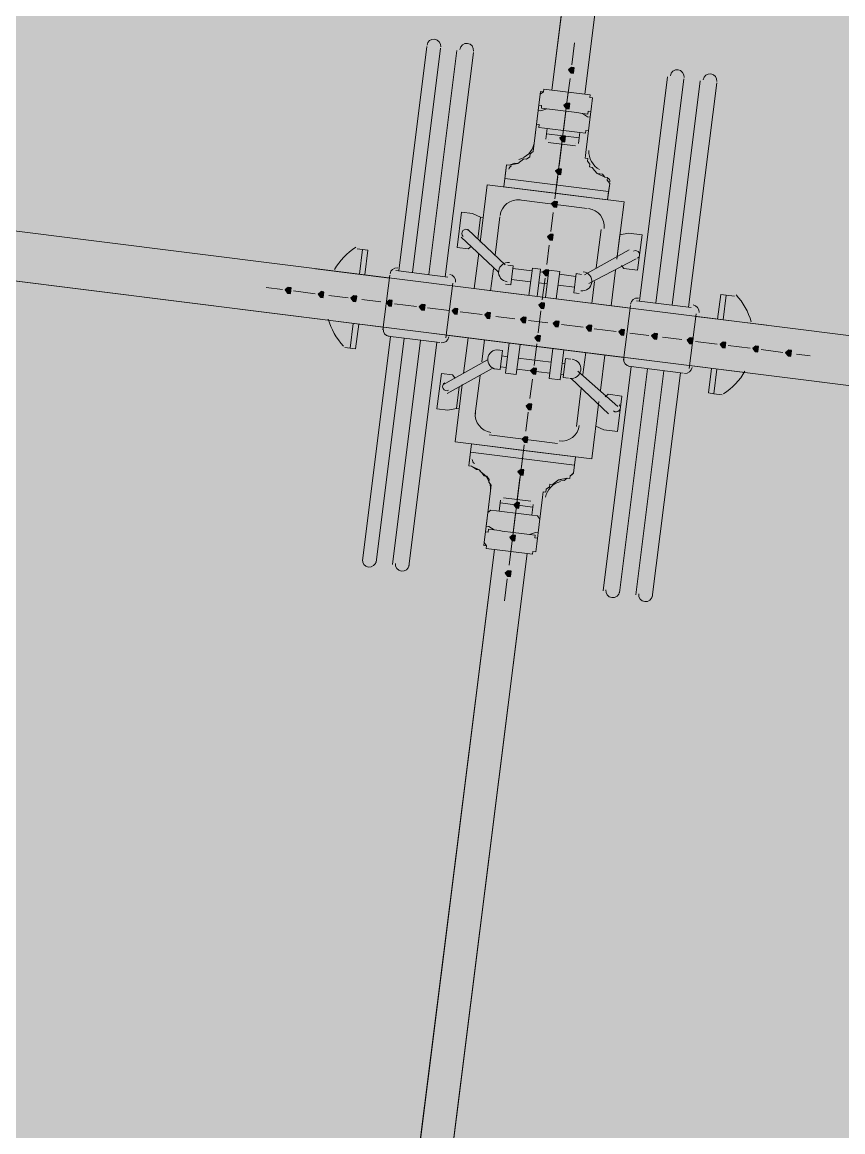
# Model space of a CAD drawing. Header units: metres. Extents: x -4 to 509425, y 7549 to 4732445.
# Drawn here: x 475979.453 to 475981.974, y 4719767.517 to 4719770.926 of the extents above; entities that cross this region are included whole.
import ezdxf

# ---------------------------------------------------------------- set-up
doc = ezdxf.new("R2010")
doc.units = ezdxf.units.M
doc.header["$LTSCALE"] = 0.01
doc.header["$MEASUREMENT"] = 0
doc.layers.get('0').update_dxf_attribs({"lineweight": 0})
doc.layers.add('_SUBESTACIÓN', color=1, linetype='Continuous')
doc.layers.add('SUBESTACION LA VID', color=253, linetype='Continuous')

# ---------------------------------------------------------------- blocks, each defined once
blk = doc.blocks.new('A$Cfff6051d')
at = {"layer": 'SUBESTACION LA VID', "transparency": 33554687}
h = blk.add_hatch(color=256, dxfattribs=at)
h.dxf.hatch_style = 2
h.paths.add_polyline_path([(475981.148, 4719770.7772), (475981.149, 4719770.7856), (475981.1406, 4719770.7867), (475981.1312, 4719770.7793), (475981.1385, 4719770.7699), (475981.1469, 4719770.7688)])
h = blk.add_hatch(color=256, dxfattribs=at)
h.dxf.hatch_style = 2
h.paths.add_polyline_path([(475981.1343, 4719770.668), (475981.1353, 4719770.6764), (475981.1269, 4719770.6774), (475981.1175, 4719770.6701), (475981.1248, 4719770.6606), (475981.1332, 4719770.6596)])
h = blk.add_hatch(color=256, dxfattribs=at)
h.dxf.hatch_style = 2
h.paths.add_polyline_path([(475981.1216, 4719770.5672), (475981.1227, 4719770.5756), (475981.1143, 4719770.5766), (475981.1048, 4719770.5693), (475981.1122, 4719770.5598), (475981.1206, 4719770.5588)])
h = blk.add_hatch(color=256, dxfattribs=at)
h.dxf.hatch_style = 2
h.paths.add_polyline_path([(475981.109, 4719770.4664), (475981.11, 4719770.4748), (475981.1016, 4719770.4758), (475981.0922, 4719770.4685), (475981.0995, 4719770.459), (475981.1079, 4719770.458)])
h = blk.add_hatch(color=256, dxfattribs=at)
h.dxf.hatch_style = 2
h.paths.add_polyline_path([(475981.0964, 4719770.3656), (475981.0974, 4719770.374), (475981.089, 4719770.375), (475981.0796, 4719770.3677), (475981.0869, 4719770.3582), (475981.0953, 4719770.3572)])
h = blk.add_hatch(color=256, dxfattribs=at)
h.dxf.hatch_style = 2
h.paths.add_polyline_path([(475981.0837, 4719770.2648), (475981.0848, 4719770.2732), (475981.0764, 4719770.2742), (475981.0669, 4719770.2669), (475981.0743, 4719770.2574), (475981.0827, 4719770.2564)])
h = blk.add_hatch(color=256, dxfattribs=at)
h.dxf.hatch_style = 2
h.paths.add_polyline_path([(475981.07, 4719770.1556), (475981.0711, 4719770.164), (475981.0627, 4719770.165), (475981.0532, 4719770.1577), (475981.0606, 4719770.1482), (475981.069, 4719770.1472)])
h = blk.add_hatch(color=256, dxfattribs=at)
h.dxf.hatch_style = 2
h.paths.add_polyline_path([(475980.2782, 4719770.1013), (475980.2793, 4719770.1097), (475980.2709, 4719770.1107), (475980.2614, 4719770.1034), (475980.2688, 4719770.0939), (475980.2772, 4719770.0929)])
h = blk.add_hatch(color=256, dxfattribs=at)
h.dxf.hatch_style = 2
h.paths.add_polyline_path([(475980.379, 4719770.0886), (475980.3801, 4719770.097), (475980.3717, 4719770.0981), (475980.3622, 4719770.0907), (475980.3696, 4719770.0813), (475980.378, 4719770.0802)])
h = blk.add_hatch(color=256, dxfattribs=at)
h.dxf.hatch_style = 2
h.paths.add_polyline_path([(475980.4799, 4719770.076), (475980.4809, 4719770.0844), (475980.4725, 4719770.0854), (475980.4631, 4719770.0781), (475980.4704, 4719770.0686), (475980.4788, 4719770.0676)])
h = blk.add_hatch(color=256, dxfattribs=at)
h.dxf.hatch_style = 2
h.paths.add_polyline_path([(475980.5891, 4719770.0623), (475980.5901, 4719770.0707), (475980.5817, 4719770.0717), (475980.5723, 4719770.0644), (475980.5796, 4719770.0549), (475980.588, 4719770.0539)])
h = blk.add_hatch(color=256, dxfattribs=at)
h.dxf.hatch_style = 2
h.paths.add_polyline_path([(475980.6899, 4719770.0497), (475980.6909, 4719770.0581), (475980.6825, 4719770.0591), (475980.6731, 4719770.0518), (475980.6804, 4719770.0423), (475980.6888, 4719770.0413)])
h = blk.add_hatch(color=256, dxfattribs=at)
h.dxf.hatch_style = 2
h.paths.add_polyline_path([(475980.7907, 4719770.037), (475980.7917, 4719770.0454), (475980.7833, 4719770.0465), (475980.7739, 4719770.0391), (475980.7812, 4719770.0297), (475980.7896, 4719770.0286)])
h = blk.add_hatch(color=256, dxfattribs=at)
h.dxf.hatch_style = 2
h.paths.add_polyline_path([(475981.0574, 4719770.0548), (475981.0584, 4719770.0632), (475981.05, 4719770.0642), (475981.0406, 4719770.0569), (475981.0479, 4719770.0474), (475981.0563, 4719770.0464)])
h = blk.add_hatch(color=256, dxfattribs=at)
h.dxf.hatch_style = 2
h.paths.add_polyline_path([(475980.8915, 4719770.0244), (475980.8925, 4719770.0328), (475980.8841, 4719770.0338), (475980.8747, 4719770.0265), (475980.882, 4719770.017), (475980.8904, 4719770.016)])
h = blk.add_hatch(color=256, dxfattribs=at)
h.dxf.hatch_style = 2
h.paths.add_polyline_path([(475981.0007, 4719770.0107), (475981.0017, 4719770.0191), (475980.9933, 4719770.0201), (475980.9839, 4719770.0128), (475980.9912, 4719770.0033), (475980.9996, 4719770.0023)])
h = blk.add_hatch(color=256, dxfattribs=at)
h.dxf.hatch_style = 2
h.paths.add_polyline_path([(475981.1015, 4719769.9981), (475981.1025, 4719770.0065), (475981.0941, 4719770.0075), (475981.0847, 4719770.0002), (475981.092, 4719769.9907), (475981.1004, 4719769.9897)])
h = blk.add_hatch(color=256, dxfattribs=at)
h.dxf.hatch_style = 2
h.paths.add_polyline_path([(475981.2023, 4719769.9854), (475981.2033, 4719769.9938), (475981.1949, 4719769.9949), (475981.1855, 4719769.9875), (475981.1928, 4719769.9781), (475981.2012, 4719769.977)])
h = blk.add_hatch(color=256, dxfattribs=at)
h.dxf.hatch_style = 2
h.paths.add_polyline_path([(475981.3031, 4719769.9728), (475981.3041, 4719769.9812), (475981.2957, 4719769.9822), (475981.2863, 4719769.9749), (475981.2936, 4719769.9654), (475981.302, 4719769.9644)])
h = blk.add_hatch(color=256, dxfattribs=at)
h.dxf.hatch_style = 2
h.paths.add_polyline_path([(475981.4039, 4719769.9601), (475981.4049, 4719769.9685), (475981.3965, 4719769.9696), (475981.3871, 4719769.9622), (475981.3944, 4719769.9528), (475981.4028, 4719769.9517)])
h = blk.add_hatch(color=256, dxfattribs=at)
h.dxf.hatch_style = 2
h.paths.add_polyline_path([(475981.0448, 4719769.954), (475981.0458, 4719769.9624), (475981.0374, 4719769.9634), (475981.028, 4719769.9561), (475981.0353, 4719769.9466), (475981.0437, 4719769.9456)])
h = blk.add_hatch(color=256, dxfattribs=at)
h.dxf.hatch_style = 2
h.paths.add_polyline_path([(475981.5131, 4719769.9464), (475981.5141, 4719769.9548), (475981.5057, 4719769.9559), (475981.4963, 4719769.9486), (475981.5036, 4719769.9391), (475981.512, 4719769.938)])
h = blk.add_hatch(color=256, dxfattribs=at)
h.dxf.hatch_style = 2
h.paths.add_polyline_path([(475981.6139, 4719769.9338), (475981.6149, 4719769.9422), (475981.6065, 4719769.9433), (475981.5971, 4719769.9359), (475981.6044, 4719769.9265), (475981.6128, 4719769.9254)])
h = blk.add_hatch(color=256, dxfattribs=at)
h.dxf.hatch_style = 2
h.paths.add_polyline_path([(475981.7147, 4719769.9212), (475981.7158, 4719769.9296), (475981.7074, 4719769.9306), (475981.6979, 4719769.9233), (475981.7052, 4719769.9138), (475981.7136, 4719769.9128)])
h = blk.add_hatch(color=256, dxfattribs=at)
h.dxf.hatch_style = 2
h.paths.add_polyline_path([(475981.8155, 4719769.9085), (475981.8166, 4719769.9169), (475981.8082, 4719769.918), (475981.7987, 4719769.9106), (475981.8061, 4719769.9012), (475981.8145, 4719769.9001)])
h = blk.add_hatch(color=256, dxfattribs=at)
h.dxf.hatch_style = 2
h.paths.add_polyline_path([(475981.0321, 4719769.8532), (475981.0332, 4719769.8616), (475981.0248, 4719769.8626), (475981.0153, 4719769.8553), (475981.0227, 4719769.8458), (475981.0311, 4719769.8448)])
h = blk.add_hatch(color=256, dxfattribs=at)
h.dxf.hatch_style = 2
h.paths.add_polyline_path([(475981.0184, 4719769.744), (475981.0195, 4719769.7524), (475981.0111, 4719769.7534), (475981.0016, 4719769.7461), (475981.009, 4719769.7366), (475981.0174, 4719769.7356)])
h = blk.add_hatch(color=256, dxfattribs=at)
h.dxf.hatch_style = 2
h.paths.add_polyline_path([(475981.0058, 4719769.6432), (475981.0068, 4719769.6516), (475980.9984, 4719769.6526), (475980.989, 4719769.6453), (475980.9963, 4719769.6358), (475981.0047, 4719769.6348)])
h = blk.add_hatch(color=256, dxfattribs=at)
h.dxf.hatch_style = 2
h.paths.add_polyline_path([(475980.9932, 4719769.5424), (475980.9942, 4719769.5508), (475980.9858, 4719769.5518), (475980.9764, 4719769.5445), (475980.9837, 4719769.535), (475980.9921, 4719769.534)])
h = blk.add_hatch(color=256, dxfattribs=at)
h.dxf.hatch_style = 2
h.paths.add_polyline_path([(475980.9805, 4719769.4415), (475980.9816, 4719769.4499), (475980.9732, 4719769.451), (475980.9637, 4719769.4437), (475980.9711, 4719769.4342), (475980.9795, 4719769.4331)])
h = blk.add_hatch(color=256, dxfattribs=at)
h.dxf.hatch_style = 2
h.paths.add_polyline_path([(475980.9679, 4719769.3407), (475980.9689, 4719769.3491), (475980.9605, 4719769.3502), (475980.9511, 4719769.3429), (475980.9584, 4719769.3334), (475980.9668, 4719769.3323)])
h = blk.add_hatch(color=256, dxfattribs=at)
h.dxf.hatch_style = 2
h.paths.add_polyline_path([(475980.9542, 4719769.2315), (475980.9552, 4719769.2399), (475980.9468, 4719769.241), (475980.9374, 4719769.2336), (475980.9447, 4719769.2242), (475980.9531, 4719769.2231)])
at = {"layer": 'SUBESTACION LA VID', "lineweight": 15}
for p, q in [((475981.3777, 4719773.0863), (475981.0807, 4719770.7174)), ((475981.4785, 4719773.0736), (475981.1815, 4719770.7047)), ((475981.1501, 4719770.8623), (475981.1417, 4719770.7951)), ((475980.6965, 4719770.8509), (475980.6101, 4719770.162)), ((475980.6521, 4719770.1568), (475980.7385, 4719770.8456)), ((475980.7889, 4719770.8393), (475980.7025, 4719770.1505)), ((475980.7529, 4719770.1441), (475980.8393, 4719770.833)), ((475981.1364, 4719770.7531), (475981.129, 4719770.6942)), ((475981.3493, 4719770.0694), (475981.4357, 4719770.7582)), ((475981.4861, 4719770.7519), (475981.3997, 4719770.0631)), ((475981.4501, 4719770.0567), (475981.5365, 4719770.7456)), ((475981.5869, 4719770.7392), (475981.5005, 4719770.0504)), ((475981.0429, 4719770.688), (475981.0355, 4719770.6292)), ((475981.1238, 4719770.6522), (475981.1164, 4719770.5934)), ((475981.1952, 4719770.6092), (475981.2025, 4719770.668)), ((475981.025, 4719770.5452), (475981.0355, 4719770.6292)), ((475981.0618, 4719770.5662), (475981.0639, 4719770.583)), ((475981.1952, 4719770.6092), (475981.1846, 4719770.5252)), ((475981.1531, 4719770.5462), (475981.0691, 4719770.5567)), ((475981.0702, 4719770.5651), (475981.0702, 4719770.5651)), ((475981.1111, 4719770.5514), (475981.1027, 4719770.4842)), ((475981.1542, 4719770.5546), (475981.1542, 4719770.5546)), ((475981.1647, 4719770.5703), (475981.1626, 4719770.5535)), ((476073.0778, 4719758.5438), (475977.8264, 4719770.4854)), ((475980.9494, 4719770.4864), (475980.9756, 4719770.4916)), ((475981.2549, 4719770.4054), (475980.9357, 4719770.4454)), ((475981.0985, 4719770.4506), (475981.0901, 4719770.3834)), ((475981.2193, 4719770.4611), (475981.2434, 4719770.4495)), ((475980.86, 4719770.2502), (475980.8822, 4719770.4266)), ((475981.3022, 4719770.3739), (475980.8822, 4719770.4266)), ((475981.1888, 4719770.354), (475980.9788, 4719770.3803)), ((475981.2801, 4719770.1975), (475981.3022, 4719770.3739)), ((476073.0589, 4719758.3926), (475977.8075, 4719770.3342)), ((475980.9062, 4719770.2102), (475980.921, 4719770.3278)), ((475981.0848, 4719770.3414), (475981.0774, 4719770.2826)), ((475980.8223, 4719770.289), (475980.9367, 4719770.1808)), ((475981.217, 4719770.1713), (475981.2318, 4719770.2889)), ((475980.8023, 4719770.2659), (475980.9167, 4719770.1577)), ((475980.482, 4719770.2293), (475980.4988, 4719770.2272)), ((475980.8421, 4719770.1074), (475980.8558, 4719770.2166)), ((475981.0722, 4719770.2406), (475981.0648, 4719770.1818)), ((475981.3179, 4719770.2269), (475981.1803, 4719770.1503)), ((475981.3399, 4719770.1985), (475981.1939, 4719770.123)), ((475980.5817, 4719770.14), (475980.3549, 4719770.1684)), ((475980.5617, 4719769.9804), (475980.5828, 4719770.1484)), ((475980.7613, 4719770.1431), (475980.6017, 4719770.1631)), ((475980.8925, 4719770.101), (475980.901, 4719770.1682)), ((475981.0196, 4719770.1619), (475980.9608, 4719770.1693)), ((475981.0101, 4719770.0863), (475981.0207, 4719770.1703)), ((475981.0459, 4719770.1671), (475981.0207, 4719770.1703)), ((475981.0354, 4719770.0831), (475981.0459, 4719770.1671)), ((475981.07, 4719770.1556), (475981.0448, 4719770.1587)), ((475981.0595, 4719770.1398), (475981.0511, 4719770.0726)), ((475981.0606, 4719770.08), (475981.0711, 4719770.164)), ((475981.1047, 4719770.1598), (475981.0711, 4719770.164)), ((475981.0942, 4719770.0758), (475981.1047, 4719770.1598)), ((475981.154, 4719770.145), (475981.1036, 4719770.1514)), ((475981.1719, 4719770.1513), (475981.1551, 4719770.1534)), ((475981.2622, 4719770.0547), (475981.2759, 4719770.1639)), ((475980.253, 4719770.1044), (475980.2026, 4719770.1107)), ((475980.776, 4719770.1242), (475980.7549, 4719769.9562)), ((475981.321, 4719770.0473), (475980.7749, 4719770.1158)), ((475981.0154, 4719770.1283), (475980.9566, 4719770.1357)), ((475981.0658, 4719770.122), (475981.0406, 4719770.1251)), ((475981.1498, 4719770.1114), (475981.0994, 4719770.1178)), ((475981.2034, 4719770.0621), (475981.2118, 4719770.1293)), ((475980.3538, 4719770.0918), (475980.2866, 4719770.1002)), ((475980.4547, 4719770.0791), (475980.3958, 4719770.0865)), ((475980.5555, 4719770.0665), (475980.4967, 4719770.0739)), ((475981.3409, 4719770.0704), (475981.5089, 4719770.0494)), ((475981.6413, 4719770.084), (475981.6161, 4719770.0871)), ((475980.6647, 4719770.0528), (475980.5975, 4719770.0612)), ((475980.7655, 4719770.0402), (475980.6983, 4719770.0486)), ((475981.0469, 4719770.039), (475981.0385, 4719769.9718)), ((475981.322, 4719770.0557), (475981.301, 4719769.8877)), ((475980.5628, 4719769.9888), (475980.336, 4719770.0172)), ((475980.8663, 4719770.0275), (475980.7991, 4719770.036)), ((475980.9671, 4719770.0149), (475980.9083, 4719770.0223)), ((475981.0679, 4719770.0023), (475981.0091, 4719770.0096)), ((475981.5026, 4719769.8624), (475981.5236, 4719770.0304)), ((475981.5226, 4719770.022), (475981.741, 4719769.9947)), ((475980.4777, 4719769.9227), (475980.4872, 4719769.9983)), ((475981.1771, 4719769.9886), (475981.1099, 4719769.997)), ((475981.2779, 4719769.9759), (475981.2107, 4719769.9844)), ((475981.3787, 4719769.9633), (475981.3199, 4719769.9707)), ((475980.4985, 4719769.2716), (475980.5848, 4719769.9604)), ((475980.6268, 4719769.9552), (475980.5405, 4719769.2663)), ((475980.736, 4719769.9415), (475980.5764, 4719769.9615)), ((475980.5909, 4719769.26), (475980.6772, 4719769.9489)), ((475980.7276, 4719769.9425), (475980.6413, 4719769.2537)), ((475981.302, 4719769.8961), (475980.756, 4719769.9646)), ((475980.8095, 4719769.8469), (475980.8232, 4719769.9562)), ((475980.8652, 4719769.8826), (475980.8736, 4719769.9498)), ((475980.9492, 4719769.9404), (475980.9376, 4719769.8479)), ((475980.9828, 4719769.9361), (475980.9712, 4719769.8437)), ((475981.0342, 4719769.9382), (475981.0258, 4719769.871)), ((475981.4795, 4719769.9507), (475981.4207, 4719769.958)), ((475981.5887, 4719769.937), (475981.5215, 4719769.9454)), ((475980.4609, 4719769.9248), (475980.4441, 4719769.9269)), ((475980.9439, 4719769.8983), (475980.9271, 4719769.9005)), ((475981.0836, 4719769.9235), (475981.072, 4719769.8311)), ((475981.1172, 4719769.9193), (475981.1056, 4719769.8269)), ((475981.176, 4719769.8437), (475981.1844, 4719769.9109)), ((475981.2295, 4719769.7943), (475981.2432, 4719769.9035)), ((475981.6895, 4719769.9243), (475981.6223, 4719769.9328)), ((475981.7903, 4719769.9117), (475981.7231, 4719769.9201)), ((475981.8743, 4719769.9012), (475981.8323, 4719769.9064)), ((475980.7454, 4719769.8123), (475980.883, 4719769.8889)), ((475980.9397, 4719769.8647), (475980.9229, 4719769.8669)), ((475981.0783, 4719769.8815), (475980.9775, 4719769.8941)), ((475981.1203, 4719769.8762), (475981.1119, 4719769.8773)), ((475981.324, 4719769.8678), (475981.2377, 4719769.1789)), ((475981.3156, 4719769.8688), (475981.4837, 4719769.8478)), ((475981.5036, 4719769.8708), (475981.722, 4719769.8435)), ((475980.7591, 4719769.785), (475980.8967, 4719769.8616)), ((475980.8452, 4719769.723), (475980.8599, 4719769.8406)), ((475980.9712, 4719769.8437), (475980.9376, 4719769.8479)), ((475981.0741, 4719769.8479), (475980.9733, 4719769.8605)), ((475981.1161, 4719769.8426), (475981.1077, 4719769.8437)), ((475981.1319, 4719769.8321), (475981.1151, 4719769.8342)), ((475981.283, 4719769.7449), (475981.1602, 4719769.8542)), ((475981.2881, 4719769.1726), (475981.3745, 4719769.8614)), ((475981.4249, 4719769.8551), (475981.3385, 4719769.1663)), ((475981.3889, 4719769.16), (475981.4753, 4719769.8488)), ((475981.5613, 4719769.7868), (475981.5708, 4719769.8624)), ((475980.7832, 4719769.6369), (475980.8053, 4719769.8133)), ((475981.0206, 4719769.829), (475981.0132, 4719769.7702)), ((475981.1056, 4719769.8269), (475981.072, 4719769.8311)), ((475981.2547, 4719769.7229), (475981.1403, 4719769.8311)), ((475981.156, 4719769.6841), (475981.1707, 4719769.8017)), ((475981.5781, 4719769.7847), (475981.6033, 4719769.7815)), ((475981.2032, 4719769.5843), (475981.2253, 4719769.7607)), ((475981.0079, 4719769.7282), (475981.0005, 4719769.6694)), ((475981.2032, 4719769.5843), (475980.7832, 4719769.6369)), ((475981.0982, 4719769.6316), (475980.8882, 4719769.6579)), ((475980.9953, 4719769.6274), (475980.9869, 4719769.5602)), ((475981.1496, 4719769.5654), (475980.8304, 4719769.6054)), ((475980.8335, 4719769.5624), (475980.8577, 4719769.5508)), ((475980.9826, 4719769.5266), (475980.9742, 4719769.4594)), ((475981.1013, 4719769.5203), (475981.1276, 4719769.5255)), ((475980.8923, 4719769.4867), (475980.8818, 4719769.4027)), ((475980.9228, 4719769.4573), (475980.9207, 4719769.4405)), ((475981.0162, 4719769.4541), (475980.9322, 4719769.4647)), ((475981.0414, 4719769.3827), (475981.0519, 4719769.4667)), ((475980.9312, 4719769.4563), (475980.9312, 4719769.4563)), ((475981.0152, 4719769.4457), (475981.0152, 4719769.4457)), ((475981.0215, 4719769.4279), (475981.0236, 4719769.4447)), ((475980.8744, 4719769.3439), (475980.8818, 4719769.4027)), ((475980.969, 4719769.4174), (475980.9616, 4719769.3586)), ((475981.0414, 4719769.3827), (475981.034, 4719769.3239)), ((475980.9038, 4719769.3061), (475980.1666, 4719763.4259)), ((475981.0046, 4719769.2935), (475980.2674, 4719763.4132)), ((475980.9563, 4719769.3166), (475980.9489, 4719769.2578)), ((475980.9437, 4719769.2158), (475980.9353, 4719769.1486))]:
    blk.add_line(p, q, dxfattribs=at)
at = {"layer": 'SUBESTACION LA VID', "lineweight": 0}
blk.add_line((475980.9038, 4719769.3061), (475981.0046, 4719769.2935), dxfattribs=at)
at = {"layer": 'SUBESTACION LA VID', "lineweight": 15}
for points in [[(475981.3777, 4719773.0863), (475981.4785, 4719773.0736), (475981.1815, 4719770.7047), (475981.0807, 4719770.7174), (475981.3777, 4719773.0863)], [(475980.9389, 4719770.4706), (475980.9326, 4719770.4202), (475981.0922, 4719770.4002), (475981.1311, 4719770.711), (475981.0975, 4719770.7153), (475981.0807, 4719770.7174), (475981.0723, 4719770.7184), (475981.0639, 4719770.7195), (475981.0555, 4719770.7205), (475981.0545, 4719770.7121), (475981.045, 4719770.7048), (475981.044, 4719770.6964), (475981.0429, 4719770.688), (475981.0355, 4719770.6292), (475981.025, 4719770.5452), (475981.024, 4719770.5368), (475981.0229, 4719770.5284), (475981.0135, 4719770.521), (475981.0124, 4719770.5126), (475981.003, 4719770.5053), (475980.9946, 4719770.5063), (475980.9851, 4719770.499), (475980.9756, 4719770.4916), (475980.9672, 4719770.4927), (475980.9494, 4719770.4864), (475980.941, 4719770.4874), (475980.9399, 4719770.479), (475980.9389, 4719770.4706)], [(475981.0429, 4719770.688), (475981.0419, 4719770.6796), (475981.0408, 4719770.6712), (475981.0492, 4719770.6701), (475981.0482, 4719770.6617), (475981.065, 4719770.6596), (475981.0818, 4719770.6575), (475981.0902, 4719770.6565), (475981.1238, 4719770.6522), (475981.149, 4719770.6491), (475981.1574, 4719770.648), (475981.1742, 4719770.6459), (475981.191, 4719770.6438), (475981.192, 4719770.6522), (475981.2004, 4719770.6512), (475981.2015, 4719770.6596), (475981.2025, 4719770.668), (475981.2036, 4719770.6764), (475981.2046, 4719770.6848), (475981.2057, 4719770.6932), (475981.1973, 4719770.6942), (475981.1983, 4719770.7026), (475981.1815, 4719770.7047), (475981.1647, 4719770.7068), (475981.1563, 4719770.7079), (475981.1311, 4719770.711), (475981.0975, 4719770.7153), (475981.0891, 4719770.7163), (475981.0723, 4719770.7184), (475981.0555, 4719770.7205), (475981.0545, 4719770.7121), (475981.0461, 4719770.7132), (475981.045, 4719770.7048), (475981.044, 4719770.6964), (475981.0429, 4719770.688)], [(475981.2581, 4719770.4306), (475981.2518, 4719770.3802), (475981.0922, 4719770.4002), (475981.1311, 4719770.711), (475981.1563, 4719770.7079), (475981.1647, 4719770.7068), (475981.1731, 4719770.7058), (475981.1815, 4719770.7047), (475981.1899, 4719770.7037), (475981.1983, 4719770.7026), (475981.1973, 4719770.6942), (475981.2057, 4719770.6932), (475981.2046, 4719770.6848), (475981.2036, 4719770.6764), (475981.2025, 4719770.668), (475981.1952, 4719770.6092), (475981.1846, 4719770.5252), (475981.1836, 4719770.5168), (475981.1825, 4719770.5084), (475981.1909, 4719770.5073), (475981.1899, 4719770.4989), (475981.1972, 4719770.4895), (475981.1962, 4719770.4811), (475981.2046, 4719770.48), (475981.2119, 4719770.4705), (475981.2193, 4719770.4611), (475981.2361, 4719770.459), (475981.2434, 4719770.4495), (475981.2518, 4719770.4485), (475981.2507, 4719770.4401), (475981.2581, 4719770.4306)], [(475981.1164, 4719770.5934), (475981.1416, 4719770.5903), (475981.15, 4719770.5892), (475981.1668, 4719770.5871), (475981.1836, 4719770.585), (475981.1846, 4719770.5934), (475981.1931, 4719770.5924), (475981.1941, 4719770.6008), (475981.1952, 4719770.6092), (475981.1962, 4719770.6176), (475981.1973, 4719770.626), (475981.1983, 4719770.6344), (475981.1899, 4719770.6354), (475981.1742, 4719770.6459), (475981.1574, 4719770.648), (475981.149, 4719770.6491), (475981.1238, 4719770.6522), (475981.0902, 4719770.6565), (475981.0818, 4719770.6575), (475981.065, 4719770.6596), (475981.0471, 4719770.6533), (475981.0387, 4719770.6544), (475981.0377, 4719770.646), (475981.0366, 4719770.6376), (475981.0355, 4719770.6292), (475981.0345, 4719770.6208), (475981.0334, 4719770.6124), (475981.0418, 4719770.6113), (475981.0408, 4719770.6029), (475981.0576, 4719770.6008), (475981.0744, 4719770.5987), (475981.0828, 4719770.5977), (475981.1164, 4719770.5934)], [(475981.1668, 4719770.5871), (475981.1647, 4719770.5703), (475981.0639, 4719770.583), (475981.066, 4719770.5998)], [(476073.0589, 4719758.3926), (476073.0778, 4719758.5438), (475977.8264, 4719770.4854), (475977.8075, 4719770.3342), (476073.0589, 4719758.3926)], [(475981.2581, 4719770.4306), (475981.2549, 4719770.4054), (475981.2518, 4719770.3802), (475980.9326, 4719770.4202), (475980.9357, 4719770.4454), (475980.9389, 4719770.4706)], [(475980.7897, 4719770.2334), (475980.8034, 4719770.3426), (475980.837, 4719770.3384), (475980.8611, 4719770.3268)], [(475980.8695, 4719770.3258), (475980.8611, 4719770.3268), (475980.8527, 4719770.2596)], [(475981.2948, 4719770.1786), (475981.3021, 4719770.1691), (475981.3441, 4719770.1639), (475981.3578, 4719770.2731), (475981.3158, 4719770.2783), (475981.2895, 4719770.2731), (475981.2811, 4719770.2059)], [(475980.5061, 4719770.1495), (475980.5156, 4719770.2251), (475980.4988, 4719770.2272), (475980.4893, 4719770.1516)], [(475980.7897, 4719770.2334), (475980.8233, 4719770.2292), (475980.8327, 4719770.2365)], [(475980.9377, 4719770.121), (475980.9545, 4719770.1189), (475980.9619, 4719770.1777), (475980.9451, 4719770.1798)], [(475981.1645, 4719770.0925), (475981.1477, 4719770.0946), (475981.1551, 4719770.1534)], [(475981.5898, 4719770.0136), (475981.5993, 4719770.0892), (475981.6161, 4719770.0871), (475981.6066, 4719770.0115)], [(475980.4704, 4719770.0004), (475980.4609, 4719769.9248), (475980.4777, 4719769.9227)], [(475980.9124, 4719769.9194), (475980.9292, 4719769.9173), (475980.9219, 4719769.8585), (475980.9051, 4719769.8606)], [(475981.1392, 4719769.8909), (475981.1224, 4719769.893), (475981.1151, 4719769.8342)], [(475980.7412, 4719769.847), (475980.7276, 4719769.7378), (475980.7612, 4719769.7336), (475980.7874, 4719769.7388)], [(475980.7412, 4719769.847), (475980.7748, 4719769.8428), (475980.7822, 4719769.8333)], [(475981.5876, 4719769.8603), (475981.5781, 4719769.7847), (475981.5613, 4719769.7868)], [(475980.7958, 4719769.7377), (475980.7874, 4719769.7388), (475980.7958, 4719769.806)], [(475981.2442, 4719769.7754), (475981.2537, 4719769.7827), (475981.2957, 4719769.7775), (475981.282, 4719769.6683), (475981.24, 4719769.6735), (475981.2158, 4719769.6851), (475981.2242, 4719769.7523)], [(475980.8273, 4719769.5802), (475980.8336, 4719769.6306), (475980.9932, 4719769.6106), (475980.9542, 4719769.2998), (475980.9206, 4719769.304), (475980.9038, 4719769.3061), (475980.8954, 4719769.3072), (475980.887, 4719769.3082), (475980.8786, 4719769.3093), (475980.8797, 4719769.3177), (475980.8723, 4719769.3271), (475980.8734, 4719769.3355), (475980.8744, 4719769.3439), (475980.8818, 4719769.4027), (475980.8923, 4719769.4867), (475980.8934, 4719769.4951), (475980.8944, 4719769.5035), (475980.8871, 4719769.513), (475980.8881, 4719769.5214), (475980.8808, 4719769.5308), (475980.8724, 4719769.5319), (475980.865, 4719769.5413), (475980.8577, 4719769.5508), (475980.8493, 4719769.5519), (475980.8335, 4719769.5624), (475980.8251, 4719769.5634), (475980.8262, 4719769.5718), (475980.8273, 4719769.5802)], [(475981.1465, 4719769.5402), (475981.1496, 4719769.5654), (475981.1528, 4719769.5906), (475980.8336, 4719769.6306), (475980.8304, 4719769.6054), (475980.8273, 4719769.5802)], [(475981.1465, 4719769.5402), (475981.1528, 4719769.5906), (475980.9932, 4719769.6106), (475980.9542, 4719769.2998), (475980.9794, 4719769.2966), (475980.9878, 4719769.2956), (475980.9962, 4719769.2945), (475981.0046, 4719769.2935), (475981.013, 4719769.2924), (475981.0214, 4719769.2914), (475981.0225, 4719769.2998), (475981.0309, 4719769.2987), (475981.0319, 4719769.3071), (475981.033, 4719769.3155), (475981.034, 4719769.3239), (475981.0414, 4719769.3827), (475981.0519, 4719769.4667), (475981.053, 4719769.4751), (475981.054, 4719769.4835), (475981.0624, 4719769.4825), (475981.0635, 4719769.4909), (475981.0729, 4719769.4982), (475981.074, 4719769.5066), (475981.0824, 4719769.5056), (475981.0918, 4719769.5129), (475981.1013, 4719769.5203), (475981.1181, 4719769.5182), (475981.1276, 4719769.5255), (475981.136, 4719769.5244), (475981.137, 4719769.5328), (475981.1465, 4719769.5402)], [(475980.969, 4719769.4174), (475980.9942, 4719769.4142), (475981.0026, 4719769.4132), (475981.0194, 4719769.4111), (475981.0362, 4719769.409), (475981.0435, 4719769.3995), (475981.0425, 4719769.3911), (475981.0414, 4719769.3827), (475981.0403, 4719769.3743), (475981.0393, 4719769.3659), (475981.0382, 4719769.3575), (475981.0298, 4719769.3586), (475981.012, 4719769.3523), (475980.9952, 4719769.3544), (475980.9868, 4719769.3554), (475980.9616, 4719769.3586), (475980.928, 4719769.3628), (475980.9196, 4719769.3639), (475980.9028, 4719769.366), (475980.887, 4719769.3765), (475980.8786, 4719769.3775), (475980.8797, 4719769.3859), (475980.8807, 4719769.3943), (475980.8818, 4719769.4027), (475980.8828, 4719769.4111), (475980.8839, 4719769.4195), (475980.8934, 4719769.4269), (475980.9102, 4719769.4248), (475980.927, 4719769.4227), (475980.9354, 4719769.4216), (475980.969, 4719769.4174)], [(475981.0194, 4719769.4111), (475981.0225, 4719769.4363), (475980.9217, 4719769.4489), (475980.9186, 4719769.4237)], [(475980.8744, 4719769.3439), (475980.8755, 4719769.3523), (475980.8765, 4719769.3607), (475980.8849, 4719769.3597), (475980.886, 4719769.3681), (475980.9028, 4719769.366), (475980.9196, 4719769.3639), (475980.928, 4719769.3628), (475980.9616, 4719769.3586), (475980.9868, 4719769.3554), (475980.9952, 4719769.3544), (475981.012, 4719769.3523), (475981.0288, 4719769.3502), (475981.0277, 4719769.3418), (475981.0361, 4719769.3407), (475981.0351, 4719769.3323), (475981.034, 4719769.3239), (475981.033, 4719769.3155), (475981.0319, 4719769.3071), (475981.0309, 4719769.2987), (475981.0225, 4719769.2998), (475981.0214, 4719769.2914), (475981.0046, 4719769.2935), (475980.9878, 4719769.2956), (475980.9794, 4719769.2966), (475980.9542, 4719769.2998), (475980.9206, 4719769.304), (475980.9122, 4719769.3051), (475980.8954, 4719769.3072), (475980.8786, 4719769.3093), (475980.8797, 4719769.3177), (475980.8713, 4719769.3187), (475980.8723, 4719769.3271), (475980.8734, 4719769.3355), (475980.8744, 4719769.3439)], [(475980.9038, 4719769.3061), (475981.0046, 4719769.2935), (475980.2674, 4719763.4132), (475980.1666, 4719763.4259), (475980.9038, 4719769.3061)]]:
    blk.add_lwpolyline(points, dxfattribs=at)
at = {"layer": 'SUBESTACION LA VID'}
for points in [[(475981.148, 4719770.7772), (475981.149, 4719770.7856), (475981.1406, 4719770.7867), (475981.1312, 4719770.7793), (475981.1385, 4719770.7699), (475981.1469, 4719770.7688)], [(475981.1343, 4719770.668), (475981.1353, 4719770.6764), (475981.1269, 4719770.6774), (475981.1175, 4719770.6701), (475981.1248, 4719770.6606), (475981.1332, 4719770.6596)], [(475981.1216, 4719770.5672), (475981.1227, 4719770.5756), (475981.1143, 4719770.5766), (475981.1048, 4719770.5693), (475981.1122, 4719770.5598), (475981.1206, 4719770.5588)], [(475981.109, 4719770.4664), (475981.11, 4719770.4748), (475981.1016, 4719770.4758), (475981.0922, 4719770.4685), (475981.0995, 4719770.459), (475981.1079, 4719770.458)], [(475981.0964, 4719770.3656), (475981.0974, 4719770.374), (475981.089, 4719770.375), (475981.0796, 4719770.3677), (475981.0869, 4719770.3582), (475981.0953, 4719770.3572)], [(475981.0837, 4719770.2648), (475981.0848, 4719770.2732), (475981.0764, 4719770.2742), (475981.0669, 4719770.2669), (475981.0743, 4719770.2574), (475981.0827, 4719770.2564)], [(475981.07, 4719770.1556), (475981.0711, 4719770.164), (475981.0627, 4719770.165), (475981.0532, 4719770.1577), (475981.0606, 4719770.1482), (475981.069, 4719770.1472)], [(475980.2782, 4719770.1013), (475980.2793, 4719770.1097), (475980.2709, 4719770.1107), (475980.2614, 4719770.1034), (475980.2688, 4719770.0939), (475980.2772, 4719770.0929)], [(475980.379, 4719770.0886), (475980.3801, 4719770.097), (475980.3717, 4719770.0981), (475980.3622, 4719770.0907), (475980.3696, 4719770.0813), (475980.378, 4719770.0802)], [(475980.4799, 4719770.076), (475980.4809, 4719770.0844), (475980.4725, 4719770.0854), (475980.4631, 4719770.0781), (475980.4704, 4719770.0686), (475980.4788, 4719770.0676)], [(475980.5891, 4719770.0623), (475980.5901, 4719770.0707), (475980.5817, 4719770.0717), (475980.5723, 4719770.0644), (475980.5796, 4719770.0549), (475980.588, 4719770.0539)], [(475980.6899, 4719770.0497), (475980.6909, 4719770.0581), (475980.6825, 4719770.0591), (475980.6731, 4719770.0518), (475980.6804, 4719770.0423), (475980.6888, 4719770.0413)], [(475980.7907, 4719770.037), (475980.7917, 4719770.0454), (475980.7833, 4719770.0465), (475980.7739, 4719770.0391), (475980.7812, 4719770.0297), (475980.7896, 4719770.0286)], [(475981.0574, 4719770.0548), (475981.0584, 4719770.0632), (475981.05, 4719770.0642), (475981.0406, 4719770.0569), (475981.0479, 4719770.0474), (475981.0563, 4719770.0464)], [(475980.8915, 4719770.0244), (475980.8925, 4719770.0328), (475980.8841, 4719770.0338), (475980.8747, 4719770.0265), (475980.882, 4719770.017), (475980.8904, 4719770.016)], [(475981.0007, 4719770.0107), (475981.0017, 4719770.0191), (475980.9933, 4719770.0201), (475980.9839, 4719770.0128), (475980.9912, 4719770.0033), (475980.9996, 4719770.0023)], [(475981.1015, 4719769.9981), (475981.1025, 4719770.0065), (475981.0941, 4719770.0075), (475981.0847, 4719770.0002), (475981.092, 4719769.9907), (475981.1004, 4719769.9897)], [(475981.2023, 4719769.9854), (475981.2033, 4719769.9938), (475981.1949, 4719769.9949), (475981.1855, 4719769.9875), (475981.1928, 4719769.9781), (475981.2012, 4719769.977)], [(475981.3031, 4719769.9728), (475981.3041, 4719769.9812), (475981.2957, 4719769.9822), (475981.2863, 4719769.9749), (475981.2936, 4719769.9654), (475981.302, 4719769.9644)], [(475981.4039, 4719769.9601), (475981.4049, 4719769.9685), (475981.3965, 4719769.9696), (475981.3871, 4719769.9622), (475981.3944, 4719769.9528), (475981.4028, 4719769.9517)], [(475981.0448, 4719769.954), (475981.0458, 4719769.9624), (475981.0374, 4719769.9634), (475981.028, 4719769.9561), (475981.0353, 4719769.9466), (475981.0437, 4719769.9456)], [(475981.5131, 4719769.9464), (475981.5141, 4719769.9548), (475981.5057, 4719769.9559), (475981.4963, 4719769.9486), (475981.5036, 4719769.9391), (475981.512, 4719769.938)], [(475981.6139, 4719769.9338), (475981.6149, 4719769.9422), (475981.6065, 4719769.9433), (475981.5971, 4719769.9359), (475981.6044, 4719769.9265), (475981.6128, 4719769.9254)], [(475981.7147, 4719769.9212), (475981.7158, 4719769.9296), (475981.7074, 4719769.9306), (475981.6979, 4719769.9233), (475981.7052, 4719769.9138), (475981.7136, 4719769.9128)], [(475981.8155, 4719769.9085), (475981.8166, 4719769.9169), (475981.8082, 4719769.918), (475981.7987, 4719769.9106), (475981.8061, 4719769.9012), (475981.8145, 4719769.9001)], [(475981.0321, 4719769.8532), (475981.0332, 4719769.8616), (475981.0248, 4719769.8626), (475981.0153, 4719769.8553), (475981.0227, 4719769.8458), (475981.0311, 4719769.8448)], [(475981.0184, 4719769.744), (475981.0195, 4719769.7524), (475981.0111, 4719769.7534), (475981.0016, 4719769.7461), (475981.009, 4719769.7366), (475981.0174, 4719769.7356)], [(475981.0058, 4719769.6432), (475981.0068, 4719769.6516), (475980.9984, 4719769.6526), (475980.989, 4719769.6453), (475980.9963, 4719769.6358), (475981.0047, 4719769.6348)], [(475980.9932, 4719769.5424), (475980.9942, 4719769.5508), (475980.9858, 4719769.5518), (475980.9764, 4719769.5445), (475980.9837, 4719769.535), (475980.9921, 4719769.534)], [(475980.9805, 4719769.4415), (475980.9816, 4719769.4499), (475980.9732, 4719769.451), (475980.9637, 4719769.4437), (475980.9711, 4719769.4342), (475980.9795, 4719769.4331)], [(475980.9679, 4719769.3407), (475980.9689, 4719769.3491), (475980.9605, 4719769.3502), (475980.9511, 4719769.3429), (475980.9584, 4719769.3334), (475980.9668, 4719769.3323)], [(475980.9542, 4719769.2315), (475980.9552, 4719769.2399), (475980.9468, 4719769.241), (475980.9374, 4719769.2336), (475980.9447, 4719769.2242), (475980.9531, 4719769.2231)]]:
    blk.add_lwpolyline(points, close=True, dxfattribs=at)
at = {"layer": 'SUBESTACION LA VID', "lineweight": 0}
for points in [[(475981.148, 4719770.7772), (475981.149, 4719770.7856), (475981.1406, 4719770.7867), (475981.1312, 4719770.7793), (475981.1385, 4719770.7699), (475981.1469, 4719770.7688)], [(475981.1343, 4719770.668), (475981.1353, 4719770.6764), (475981.1269, 4719770.6774), (475981.1175, 4719770.6701), (475981.1248, 4719770.6606), (475981.1332, 4719770.6596)], [(475981.1216, 4719770.5672), (475981.1227, 4719770.5756), (475981.1143, 4719770.5766), (475981.1048, 4719770.5693), (475981.1122, 4719770.5598), (475981.1206, 4719770.5588)], [(475981.109, 4719770.4664), (475981.11, 4719770.4748), (475981.1016, 4719770.4758), (475981.0922, 4719770.4685), (475981.0995, 4719770.459), (475981.1079, 4719770.458)], [(475981.0964, 4719770.3656), (475981.0974, 4719770.374), (475981.089, 4719770.375), (475981.0796, 4719770.3677), (475981.0869, 4719770.3582), (475981.0953, 4719770.3572)], [(475981.0837, 4719770.2648), (475981.0848, 4719770.2732), (475981.0764, 4719770.2742), (475981.0669, 4719770.2669), (475981.0743, 4719770.2574), (475981.0827, 4719770.2564)], [(475981.07, 4719770.1556), (475981.0711, 4719770.164), (475981.0627, 4719770.165), (475981.0532, 4719770.1577), (475981.0606, 4719770.1482), (475981.069, 4719770.1472)], [(475980.2782, 4719770.1013), (475980.2793, 4719770.1097), (475980.2709, 4719770.1107), (475980.2614, 4719770.1034), (475980.2688, 4719770.0939), (475980.2772, 4719770.0929)], [(475980.379, 4719770.0886), (475980.3801, 4719770.097), (475980.3717, 4719770.0981), (475980.3622, 4719770.0907), (475980.3696, 4719770.0813), (475980.378, 4719770.0802)], [(475980.4799, 4719770.076), (475980.4809, 4719770.0844), (475980.4725, 4719770.0854), (475980.4631, 4719770.0781), (475980.4704, 4719770.0686), (475980.4788, 4719770.0676)], [(475980.5891, 4719770.0623), (475980.5901, 4719770.0707), (475980.5817, 4719770.0717), (475980.5723, 4719770.0644), (475980.5796, 4719770.0549), (475980.588, 4719770.0539)], [(475980.6899, 4719770.0497), (475980.6909, 4719770.0581), (475980.6825, 4719770.0591), (475980.6731, 4719770.0518), (475980.6804, 4719770.0423), (475980.6888, 4719770.0413)], [(475980.7907, 4719770.037), (475980.7917, 4719770.0454), (475980.7833, 4719770.0465), (475980.7739, 4719770.0391), (475980.7812, 4719770.0297), (475980.7896, 4719770.0286)], [(475981.0574, 4719770.0548), (475981.0584, 4719770.0632), (475981.05, 4719770.0642), (475981.0406, 4719770.0569), (475981.0479, 4719770.0474), (475981.0563, 4719770.0464)], [(475980.8915, 4719770.0244), (475980.8925, 4719770.0328), (475980.8841, 4719770.0338), (475980.8747, 4719770.0265), (475980.882, 4719770.017), (475980.8904, 4719770.016)], [(475981.0007, 4719770.0107), (475981.0017, 4719770.0191), (475980.9933, 4719770.0201), (475980.9839, 4719770.0128), (475980.9912, 4719770.0033), (475980.9996, 4719770.0023)], [(475981.1015, 4719769.9981), (475981.1025, 4719770.0065), (475981.0941, 4719770.0075), (475981.0847, 4719770.0002), (475981.092, 4719769.9907), (475981.1004, 4719769.9897)], [(475981.2023, 4719769.9854), (475981.2033, 4719769.9938), (475981.1949, 4719769.9949), (475981.1855, 4719769.9875), (475981.1928, 4719769.9781), (475981.2012, 4719769.977)], [(475981.3031, 4719769.9728), (475981.3041, 4719769.9812), (475981.2957, 4719769.9822), (475981.2863, 4719769.9749), (475981.2936, 4719769.9654), (475981.302, 4719769.9644)], [(475981.4039, 4719769.9601), (475981.4049, 4719769.9685), (475981.3965, 4719769.9696), (475981.3871, 4719769.9622), (475981.3944, 4719769.9528), (475981.4028, 4719769.9517)], [(475981.0448, 4719769.954), (475981.0458, 4719769.9624), (475981.0374, 4719769.9634), (475981.028, 4719769.9561), (475981.0353, 4719769.9466), (475981.0437, 4719769.9456)], [(475981.5131, 4719769.9464), (475981.5141, 4719769.9548), (475981.5057, 4719769.9559), (475981.4963, 4719769.9486), (475981.5036, 4719769.9391), (475981.512, 4719769.938)], [(475981.6139, 4719769.9338), (475981.6149, 4719769.9422), (475981.6065, 4719769.9433), (475981.5971, 4719769.9359), (475981.6044, 4719769.9265), (475981.6128, 4719769.9254)], [(475981.7147, 4719769.9212), (475981.7158, 4719769.9296), (475981.7074, 4719769.9306), (475981.6979, 4719769.9233), (475981.7052, 4719769.9138), (475981.7136, 4719769.9128)], [(475981.8155, 4719769.9085), (475981.8166, 4719769.9169), (475981.8082, 4719769.918), (475981.7987, 4719769.9106), (475981.8061, 4719769.9012), (475981.8145, 4719769.9001)], [(475981.0321, 4719769.8532), (475981.0332, 4719769.8616), (475981.0248, 4719769.8626), (475981.0153, 4719769.8553), (475981.0227, 4719769.8458), (475981.0311, 4719769.8448)], [(475981.0184, 4719769.744), (475981.0195, 4719769.7524), (475981.0111, 4719769.7534), (475981.0016, 4719769.7461), (475981.009, 4719769.7366), (475981.0174, 4719769.7356)], [(475981.0058, 4719769.6432), (475981.0068, 4719769.6516), (475980.9984, 4719769.6526), (475980.989, 4719769.6453), (475980.9963, 4719769.6358), (475981.0047, 4719769.6348)], [(475980.9932, 4719769.5424), (475980.9942, 4719769.5508), (475980.9858, 4719769.5518), (475980.9764, 4719769.5445), (475980.9837, 4719769.535), (475980.9921, 4719769.534)], [(475980.9805, 4719769.4415), (475980.9816, 4719769.4499), (475980.9732, 4719769.451), (475980.9637, 4719769.4437), (475980.9711, 4719769.4342), (475980.9795, 4719769.4331)], [(475980.9679, 4719769.3407), (475980.9689, 4719769.3491), (475980.9605, 4719769.3502), (475980.9511, 4719769.3429), (475980.9584, 4719769.3334), (475980.9668, 4719769.3323)], [(475980.9542, 4719769.2315), (475980.9552, 4719769.2399), (475980.9468, 4719769.241), (475980.9374, 4719769.2336), (475980.9447, 4719769.2242), (475980.9531, 4719769.2231)]]:
    blk.add_lwpolyline(points, close=True, dxfattribs=at)
for points in [[(475981.025, 4719770.5452), (475981.0429, 4719770.688), (475981.044, 4719770.6964), (475981.025, 4719770.5452), (475981.045, 4719770.7048)], [(475980.9326, 4719770.4202), (475980.9399, 4719770.479), (475980.9326, 4719770.4202), (475980.941, 4719770.4874)], [(475980.8336, 4719769.6306), (475980.8262, 4719769.5718), (475980.8336, 4719769.6306), (475980.8251, 4719769.5634)], [(475980.8923, 4719769.4867), (475980.8744, 4719769.3439), (475980.8734, 4719769.3355), (475980.8923, 4719769.4867), (475980.8723, 4719769.3271)]]:
    blk.add_lwpolyline(points, dxfattribs=at)
at = {"layer": 'SUBESTACION LA VID', "lineweight": 15}
for points in [[(475980.739, 4719770.8498), (475980.7404, 4719770.8614), (475980.7322, 4719770.872), (475980.7206, 4719770.8734), (475980.709, 4719770.8749), (475980.6984, 4719770.8667), (475980.697, 4719770.8551)], [(475980.8398, 4719770.8372), (475980.8412, 4719770.8488), (475980.833, 4719770.8593), (475980.8214, 4719770.8608), (475980.8098, 4719770.8623), (475980.7992, 4719770.854), (475980.7978, 4719770.8424)], [(475981.4866, 4719770.7561), (475981.4881, 4719770.7677), (475981.4798, 4719770.7783), (475981.4682, 4719770.7797), (475981.4566, 4719770.7812), (475981.4461, 4719770.7729), (475981.4446, 4719770.7613)], [(475981.5874, 4719770.7434), (475981.5889, 4719770.755), (475981.5806, 4719770.7656), (475981.569, 4719770.7671), (475981.5574, 4719770.7685), (475981.5469, 4719770.7603), (475981.5454, 4719770.7487)], [(475980.825, 4719770.2863), (475980.8199, 4719770.2911), (475980.8118, 4719770.2907), (475980.8071, 4719770.2855), (475980.8024, 4719770.2803), (475980.8027, 4719770.2723), (475980.8079, 4719770.2676)], [(475981.3433, 4719770.2005), (475981.3495, 4719770.2038), (475981.3518, 4719770.2115), (475981.3485, 4719770.2176), (475981.3452, 4719770.2238), (475981.3375, 4719770.2262), (475981.3313, 4719770.2229)], [(475980.9503, 4719770.1876), (475980.9341, 4719770.1897), (475980.9193, 4719770.1782), (475980.9172, 4719770.1619), (475980.9152, 4719770.1457), (475980.9267, 4719770.1309), (475980.943, 4719770.1288)], [(475981.1698, 4719770.1004), (475981.186, 4719770.0984), (475981.2008, 4719770.1099), (475981.2029, 4719770.1261), (475981.2049, 4719770.1424), (475981.1934, 4719770.1572), (475981.1771, 4719770.1592)], [(475980.9166, 4719769.9188), (475980.9004, 4719769.9209), (475980.8856, 4719769.9094), (475980.8835, 4719769.8931), (475980.8815, 4719769.8769), (475980.893, 4719769.8621), (475980.9093, 4719769.86)], [(475981.1361, 4719769.8316), (475981.1523, 4719769.8296), (475981.1671, 4719769.8411), (475981.1692, 4719769.8573), (475981.1712, 4719769.8736), (475981.1597, 4719769.8884), (475981.1434, 4719769.8904)], [(475980.7515, 4719769.8177), (475980.7453, 4719769.8144), (475980.743, 4719769.8067), (475980.7463, 4719769.8005), (475980.7496, 4719769.7944), (475980.7573, 4719769.792), (475980.7635, 4719769.7953)], [(475981.2697, 4719769.7319), (475981.2749, 4719769.7271), (475981.283, 4719769.7275), (475981.2877, 4719769.7327), (475981.2924, 4719769.7378), (475981.2921, 4719769.7459), (475981.2869, 4719769.7506)], [(475980.499, 4719769.2758), (475980.4975, 4719769.2642), (475980.5058, 4719769.2536), (475980.5174, 4719769.2522), (475980.529, 4719769.2507), (475980.5395, 4719769.2589), (475980.541, 4719769.2705)], [(475980.5998, 4719769.2632), (475980.5983, 4719769.2516), (475980.6066, 4719769.241), (475980.6182, 4719769.2395), (475980.6298, 4719769.2381), (475980.6403, 4719769.2463), (475980.6418, 4719769.2579)], [(475981.2466, 4719769.1821), (475981.2452, 4719769.1705), (475981.2534, 4719769.1599), (475981.265, 4719769.1584), (475981.2766, 4719769.157), (475981.2872, 4719769.1652), (475981.2886, 4719769.1768)], [(475981.3474, 4719769.1694), (475981.346, 4719769.1578), (475981.3542, 4719769.1473), (475981.3658, 4719769.1458), (475981.3774, 4719769.1444), (475981.388, 4719769.1526), (475981.3894, 4719769.1642)]]:
    blk.add_open_spline(points, degree=3, knots=[0, 0, 0, 0, 1, 1, 1, 2, 2, 2, 2], dxfattribs=at)
for points in [[(475980.9794, 4719770.5042), (475981.0029, 4719770.5102), (475981.0209, 4719770.5291), (475981.0258, 4719770.5528)], [(475981.1942, 4719770.5317), (475981.1931, 4719770.5075), (475981.2059, 4719770.4847), (475981.2271, 4719770.4731)], [(475980.9579, 4719770.4847), (475980.9527, 4719770.4836), (475980.9487, 4719770.4794), (475980.9479, 4719770.4742)], [(475981.2587, 4719770.4352), (475981.2592, 4719770.4405), (475981.2563, 4719770.4455), (475981.2516, 4719770.4478)], [(475980.983, 4719770.3798), (475980.9528, 4719770.3836), (475980.9253, 4719770.3622), (475980.9215, 4719770.332)], [(475981.2407, 4719770.292), (475981.2445, 4719770.3222), (475981.2231, 4719770.3497), (475981.193, 4719770.3535)], [(475980.4781, 4719770.2346), (475980.4511, 4719770.2173), (475980.4286, 4719770.1936), (475980.4126, 4719770.1657)], [(475980.6069, 4719770.171), (475980.5953, 4719770.1724), (475980.5848, 4719770.1642), (475980.5833, 4719770.1526)], [(475980.7849, 4719770.1273), (475980.7864, 4719770.1389), (475980.7782, 4719770.1495), (475980.7666, 4719770.151)], [(475981.3462, 4719770.0783), (475981.3346, 4719770.0798), (475981.324, 4719770.0715), (475981.3225, 4719770.0599)], [(475981.6928, 4719770.0052), (475981.6842, 4719770.0362), (475981.6683, 4719770.0647), (475981.6463, 4719770.0881)], [(475981.5326, 4719770.0336), (475981.534, 4719770.0452), (475981.5258, 4719770.0558), (475981.5142, 4719770.0572)], [(475980.3936, 4719770.014), (475980.4022, 4719769.983), (475980.4181, 4719769.9546), (475980.4401, 4719769.9311)], [(475980.5622, 4719769.9846), (475980.5608, 4719769.973), (475980.569, 4719769.9624), (475980.5806, 4719769.961)], [(475980.7402, 4719769.941), (475980.7518, 4719769.9395), (475980.7624, 4719769.9477), (475980.7639, 4719769.9593)], [(475981.3015, 4719769.8919), (475981.3, 4719769.8803), (475981.3082, 4719769.8697), (475981.3198, 4719769.8683)], [(475981.4879, 4719769.8472), (475981.4995, 4719769.8458), (475981.51, 4719769.854), (475981.5115, 4719769.8656)], [(475981.6083, 4719769.7846), (475981.6353, 4719769.802), (475981.6578, 4719769.8256), (475981.6737, 4719769.8535)], [(475980.8457, 4719769.7272), (475980.8419, 4719769.6971), (475980.8633, 4719769.6696), (475980.8934, 4719769.6658)], [(475981.1034, 4719769.6394), (475981.1336, 4719769.6357), (475981.1611, 4719769.657), (475981.1649, 4719769.6872)], [(475980.8361, 4719769.583), (475980.8356, 4719769.5777), (475980.8385, 4719769.5727), (475980.8432, 4719769.5704)], [(475980.8922, 4719769.4876), (475980.8933, 4719769.5118), (475980.8805, 4719769.5345), (475980.8593, 4719769.5461)], [(475981.1369, 4719769.5335), (475981.1421, 4719769.5346), (475981.1461, 4719769.5388), (475981.1469, 4719769.544)], [(475981.107, 4719769.5151), (475981.0836, 4719769.5091), (475981.0656, 4719769.4902), (475981.0606, 4719769.4665)]]:
    blk.add_open_spline(points, degree=3, dxfattribs=at)

msp = doc.modelspace()

# ---------------------------------------------------------------- hatches: boundary and pattern name
at = {"layer": '_SUBESTACIÓN', "transparency": 33554559}
h = msp.add_hatch(color=1, dxfattribs=at)
h.dxf.hatch_style = 1
h.paths.add_polyline_path([(475968.6399, 4719805.825), (476089.9386, 4719790.615), (476078.1686, 4719696.74), (475956.8686, 4719711.9502)])

# ---------------------------------------------------------------- block references
at = {"linetype": 'Continuous'}
msp.add_blockref('A$Cfff6051d', (0, 0), dxfattribs=at)

doc.saveas('drawing.dxf')
